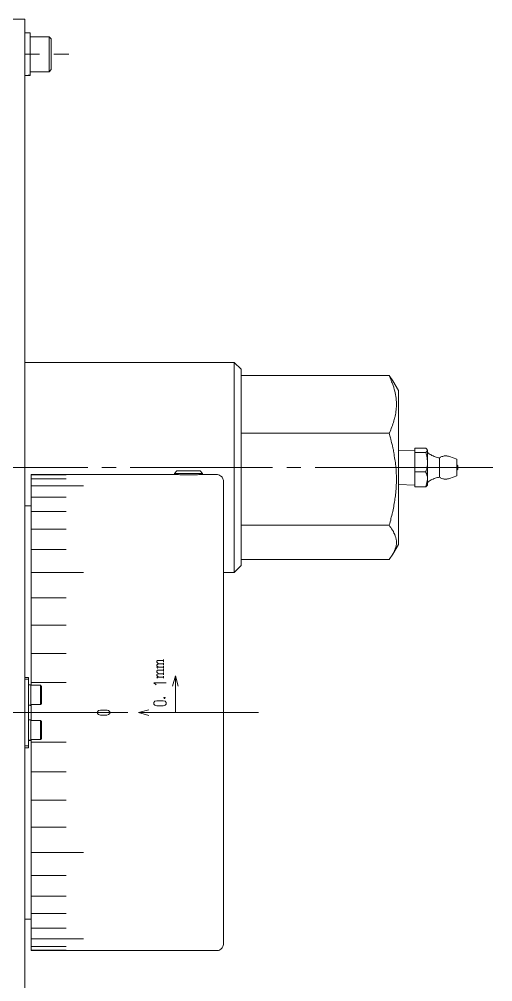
# Model space of a CAD drawing. Header units: millimetres. Extents: x 288 to 8834, y 20 to 9668.
# Drawn here: x 4008.4 to 4143.8, y 8979.9 to 9254.8 of the extents above; entities that cross this region are included whole.
import ezdxf

# ---------------------------------------------------------------- set-up
doc = ezdxf.new("R2010")
doc.units = ezdxf.units.MM
doc.layers.add('Layer1', color=7, linetype='Continuous')

# ---------------------------------------------------------------- blocks, each defined once
blk = doc.blocks.new('BLKF066')
at = {"layer": 'Layer1', "color": 7, "linetype": 'Continuous', "lineweight": 13}
for p, q in [((4065.32, 9124.69), (4065.06, 9124.78)), ((4065.58, 9124.61), (4065.32, 9124.69)), ((4065.75, 9124.52), (4065.58, 9124.61)), ((4066.01, 9124.35), (4065.75, 9124.52)), ((4066.18, 9124.18), (4066.01, 9124.35)), ((4066.35, 9124.01), (4066.18, 9124.18)), ((4066.53, 9123.83), (4066.35, 9124.01)), ((4066.61, 9123.57), (4066.53, 9123.83)), ((4066.7, 9123.32), (4066.61, 9123.57)), ((4066.78, 9123.06), (4066.7, 9123.32)), ((4066.78, 9122.8), (4066.78, 9123.06))]:
    blk.add_line(p, q, dxfattribs=at)
blk = doc.blocks.new('BLKF067')
at = {"layer": 'Layer1', "color": 7, "linetype": 'Continuous', "lineweight": 13}
for p, q in [((4065.32, 8988.89), (4065.58, 8988.98)), ((4065.58, 8988.98), (4065.75, 8989.06)), ((4065.75, 8989.06), (4066.01, 8989.24)), ((4066.01, 8989.24), (4066.18, 8989.41)), ((4066.18, 8989.41), (4066.35, 8989.58)), ((4066.35, 8989.58), (4066.53, 8989.84)), ((4066.53, 8989.84), (4066.61, 8990.01)), ((4066.61, 8990.01), (4066.7, 8990.27)), ((4066.7, 8990.27), (4066.78, 8990.53)), ((4064.8, 8988.81), (4065.06, 8988.81)), ((4065.06, 8988.81), (4065.32, 8988.89))]:
    blk.add_line(p, q, dxfattribs=at)
blk = doc.blocks.new('BLKF068')
at = {"layer": 'Layer1', "color": 7, "linetype": 'Continuous', "lineweight": 13}
for p, q in [((4052.75, 9124.78), (4053.87, 9124.78)), ((4053.87, 9124.78), (4054.3, 9124.69)), ((4054.3, 9124.69), (4059.29, 9124.69)), ((4059.29, 9124.69), (4059.72, 9124.78)), ((4059.72, 9124.78), (4060.15, 9124.78)), ((4060.15, 9124.78), (4060.24, 9124.78)), ((4060.24, 9124.78), (4060.58, 9124.78)), ((4060.58, 9124.78), (4060.67, 9124.78))]:
    blk.add_line(p, q, dxfattribs=at)
blk = doc.blocks.new('BLKF073')
at = {"layer": 'Layer1', "color": 7, "linetype": 'Continuous', "lineweight": 13}
for p, q in [((4114.58, 9109.62), (4114.32, 9109.97)), ((4114.84, 9109.28), (4114.58, 9109.62)), ((4115.09, 9108.85), (4114.84, 9109.28)), ((4115.35, 9108.5), (4115.09, 9108.85)), ((4115.52, 9108.07), (4115.35, 9108.5)), ((4115.61, 9107.99), (4115.52, 9108.07)), ((4115.78, 9107.64), (4115.61, 9107.99)), ((4115.87, 9107.21), (4115.78, 9107.64)), ((4116.04, 9106.78), (4115.87, 9107.21)), ((4116.13, 9106.27), (4116.04, 9106.78)), ((4116.04, 9104.03), (4116.13, 9104.46)), ((4116.21, 9105.84), (4116.13, 9106.27)), ((4116.13, 9104.46), (4116.21, 9104.97)), ((4116.21, 9105.75), (4116.21, 9105.84)), ((4116.21, 9105.4), (4116.21, 9105.75)), ((4116.21, 9104.97), (4116.21, 9105.4)), ((4115.18, 9102.13), (4115.44, 9102.48)), ((4115.18, 9102.05), (4115.18, 9102.13)), ((4115.44, 9102.48), (4115.61, 9102.82)), ((4115.61, 9102.82), (4115.7, 9103.08)), ((4115.7, 9103.08), (4115.78, 9103.17)), ((4115.78, 9103.17), (4115.87, 9103.6)), ((4115.87, 9103.6), (4116.04, 9104.03))]:
    blk.add_line(p, q, dxfattribs=at)
blk = doc.blocks.new('BLKF074')
at = {"layer": 'Layer1', "color": 7, "linetype": 'Continuous', "lineweight": 13}
for p, q in [((4114.23, 9152.85), (4114.15, 9153.03)), ((4114.4, 9152.42), (4114.23, 9152.85)), ((4114.58, 9152.08), (4114.4, 9152.42)), ((4114.75, 9151.65), (4114.58, 9152.08)), ((4114.84, 9151.3), (4114.75, 9151.65)), ((4115.01, 9150.96), (4114.84, 9151.3)), ((4115.18, 9150.53), (4115.01, 9150.96)), ((4115.27, 9150.18), (4115.18, 9150.53)), ((4115.44, 9149.75), (4115.27, 9150.18)), ((4115.52, 9149.41), (4115.44, 9149.75)), ((4115.61, 9149.24), (4115.52, 9149.41)), ((4115.61, 9149.15), (4115.61, 9149.24)), ((4115.78, 9148.63), (4115.61, 9149.15)), ((4115.87, 9148.12), (4115.78, 9148.63)), ((4115.95, 9147.6), (4115.87, 9148.12)), ((4116.04, 9147.08), (4115.95, 9147.6)), ((4116.13, 9146.57), (4116.04, 9147.08)), ((4116.13, 9146.05), (4116.13, 9146.57)), ((4116.21, 9145.53), (4116.13, 9146.05)), ((4116.04, 9142.78), (4116.13, 9143.29)), ((4116.13, 9143.73), (4116.21, 9144.16)), ((4116.13, 9143.29), (4116.13, 9143.73)), ((4116.21, 9145.36), (4116.21, 9145.53)), ((4116.21, 9145.1), (4116.21, 9145.36)), ((4116.21, 9144.67), (4116.21, 9145.1)), ((4116.21, 9144.16), (4116.21, 9144.67)), ((4115.52, 9140.11), (4115.61, 9140.54)), ((4115.61, 9140.54), (4115.7, 9140.88)), ((4115.7, 9140.88), (4115.78, 9141.06)), ((4115.78, 9141.06), (4115.87, 9141.49)), ((4115.87, 9141.49), (4115.95, 9141.92)), ((4115.95, 9141.92), (4116.04, 9142.35)), ((4116.04, 9142.35), (4116.04, 9142.78)), ((4114.4, 9137.09), (4114.58, 9137.53)), ((4114.58, 9137.53), (4114.75, 9137.96)), ((4114.75, 9137.96), (4114.92, 9138.39)), ((4114.92, 9138.39), (4115.09, 9138.82)), ((4115.09, 9138.82), (4115.18, 9139.25)), ((4115.18, 9139.25), (4115.35, 9139.68)), ((4115.35, 9139.68), (4115.52, 9140.11)), ((4114.15, 9136.58), (4114.23, 9136.66)), ((4114.23, 9136.23), (4114.15, 9136.58)), ((4114.23, 9136.66), (4114.4, 9137.09)), ((4114.32, 9135.8), (4114.23, 9136.23)), ((4114.49, 9135.29), (4114.32, 9135.8)), ((4114.58, 9134.86), (4114.49, 9135.29)), ((4114.75, 9134.34), (4114.58, 9134.86)), ((4114.84, 9133.91), (4114.75, 9134.34)), ((4115.01, 9133.39), (4114.84, 9133.91)), ((4115.09, 9132.96), (4115.01, 9133.39)), ((4115.18, 9132.44), (4115.09, 9132.96)), ((4115.27, 9132.01), (4115.18, 9132.44)), ((4115.35, 9131.84), (4115.27, 9132.01)), ((4115.35, 9131.5), (4115.35, 9131.84)), ((4115.52, 9131.07), (4115.35, 9131.5)), ((4115.61, 9130.55), (4115.52, 9131.07)), ((4115.61, 9130.12), (4115.61, 9130.55)), ((4115.7, 9129.6), (4115.61, 9130.12)), ((4115.78, 9129.09), (4115.7, 9129.6)), ((4115.87, 9128.66), (4115.78, 9129.09)), ((4115.95, 9128.14), (4115.87, 9128.66)), ((4115.95, 9127.71), (4115.95, 9128.14)), ((4116.04, 9127.19), (4115.95, 9127.71)), ((4116.04, 9127.02), (4116.04, 9127.19)), ((4116.04, 9126.85), (4116.04, 9127.02)), ((4116.13, 9126.33), (4116.04, 9126.85)), ((4116.13, 9125.9), (4116.13, 9126.33)), ((4116.13, 9125.47), (4116.13, 9125.9)), ((4116.13, 9125.04), (4116.13, 9125.47)), ((4116.21, 9124.52), (4116.13, 9125.04)), ((4116.21, 9124.09), (4116.21, 9124.52)), ((4116.21, 9123.66), (4116.21, 9124.09)), ((4116.21, 9123.14), (4116.21, 9123.66)), ((4116.13, 9121.85), (4116.21, 9122.28)), ((4116.13, 9121.34), (4116.13, 9121.85)), ((4116.13, 9120.91), (4116.13, 9121.34)), ((4116.13, 9120.47), (4116.13, 9120.91)), ((4116.21, 9122.71), (4116.21, 9123.14)), ((4116.21, 9122.28), (4116.21, 9122.71)), ((4115.78, 9117.81), (4115.87, 9118.24)), ((4115.87, 9118.24), (4115.95, 9118.67)), ((4115.95, 9119.1), (4116.04, 9119.53)), ((4115.95, 9118.67), (4115.95, 9119.1)), ((4116.04, 9120.22), (4116.13, 9120.47)), ((4116.04, 9120.04), (4116.04, 9120.22)), ((4116.04, 9119.53), (4116.04, 9120.04)), ((4115.35, 9115.22), (4115.44, 9115.65)), ((4115.44, 9115.65), (4115.52, 9116.08)), ((4115.52, 9116.08), (4115.61, 9116.51)), ((4115.61, 9116.51), (4115.7, 9116.94)), ((4115.7, 9116.94), (4115.78, 9117.37)), ((4115.78, 9117.37), (4115.78, 9117.81)), ((4114.66, 9112.21), (4114.75, 9112.64)), ((4114.75, 9112.64), (4114.92, 9113.07)), ((4114.92, 9113.07), (4115.01, 9113.59)), ((4115.01, 9113.67), (4115.09, 9113.84)), ((4115.01, 9113.59), (4115.01, 9113.67)), ((4115.09, 9113.84), (4115.18, 9114.27)), ((4115.18, 9114.27), (4115.27, 9114.71)), ((4115.27, 9114.71), (4115.35, 9115.22)), ((4114.15, 9110.4), (4114.32, 9110.83)), ((4114.15, 9110.31), (4114.15, 9110.4)), ((4114.32, 9110.83), (4114.4, 9111.26)), ((4114.4, 9111.26), (4114.58, 9111.78)), ((4114.58, 9111.78), (4114.66, 9112.21))]:
    blk.add_line(p, q, dxfattribs=at)
blk = doc.blocks.new('BLKF268')
at = {"layer": 'Layer1', "color": 7, "linetype": 'Continuous', "lineweight": 13}
for p, q in [((4124.82, 9125.04), (4124.65, 9125.38)), ((4124.91, 9124.52), (4124.82, 9125.04)), ((4125.08, 9124.09), (4124.91, 9124.52)), ((4125.08, 9123.4), (4125.08, 9124.09))]:
    blk.add_line(p, q, dxfattribs=at)
blk = doc.blocks.new('BLKF269')
at = {"layer": 'Layer1', "color": 7, "linetype": 'Continuous', "lineweight": 13}
for p, q in [((4124.74, 9125.99), (4124.91, 9126.42)), ((4124.91, 9126.76), (4125, 9127.19)), ((4124.91, 9126.42), (4124.91, 9126.76)), ((4125, 9127.19), (4125.08, 9127.54)), ((4125.08, 9127.54), (4125.08, 9127.97)), ((4124.65, 9125.56), (4124.74, 9125.99))]:
    blk.add_line(p, q, dxfattribs=at)
blk = doc.blocks.new('BLKF270')
at = {"layer": 'Layer1', "color": 7, "linetype": 'Continuous', "lineweight": 13}
for p, q in [((4124.82, 9130.38), (4124.74, 9130.72)), ((4124.91, 9130.03), (4124.82, 9130.38)), ((4125, 9129.6), (4124.91, 9130.03)), ((4125, 9129.17), (4125, 9129.6)), ((4125.08, 9128.74), (4125, 9129.17)), ((4125.08, 9128.31), (4125.08, 9128.74))]:
    blk.add_line(p, q, dxfattribs=at)
blk = doc.blocks.new('BLKF271')
at = {"layer": 'Layer1', "color": 7, "linetype": 'Continuous', "lineweight": 13}
for p, q in [((4126.98, 9123.66), (4126.72, 9123.49)), ((4127.32, 9123.75), (4126.98, 9123.66)), ((4127.58, 9123.83), (4127.32, 9123.75)), ((4127.92, 9123.92), (4127.58, 9123.83)), ((4128.27, 9123.92), (4127.92, 9123.92)), ((4128.53, 9124.01), (4128.27, 9123.92)), ((4125.6, 9122.89), (4125.34, 9122.71)), ((4125.86, 9123.06), (4125.6, 9122.89)), ((4126.12, 9123.23), (4125.86, 9123.06)), ((4126.37, 9123.4), (4126.12, 9123.23)), ((4126.72, 9123.49), (4126.37, 9123.4))]:
    blk.add_line(p, q, dxfattribs=at)
blk = doc.blocks.new('BLKF272')
at = {"layer": 'Layer1', "color": 7, "linetype": 'Continuous', "lineweight": 13}
for p, q in [((4125.08, 9131.15), (4125.34, 9130.89)), ((4125.34, 9130.89), (4125.6, 9130.72)), ((4125.6, 9130.72), (4125.86, 9130.55)), ((4125.86, 9130.55), (4126.12, 9130.38)), ((4126.12, 9130.38), (4126.37, 9130.21)), ((4126.37, 9130.21), (4126.72, 9130.12)), ((4126.72, 9130.12), (4126.98, 9129.95)), ((4126.98, 9129.95), (4127.32, 9129.86)), ((4127.32, 9129.86), (4127.58, 9129.78)), ((4127.58, 9129.78), (4127.92, 9129.69)), ((4127.92, 9129.69), (4128.27, 9129.6)), ((4128.27, 9129.6), (4128.53, 9129.6))]:
    blk.add_line(p, q, dxfattribs=at)
blk = doc.blocks.new('BLKF273')
at = {"layer": 'Layer1', "color": 7, "linetype": 'Continuous', "lineweight": 13}
for p, q in [((4128.96, 9129.86), (4128.79, 9129.69)), ((4129.22, 9129.95), (4128.96, 9129.86)), ((4129.47, 9129.95), (4129.22, 9129.95)), ((4129.65, 9130.03), (4129.47, 9129.95)), ((4129.91, 9130.12), (4129.65, 9130.03)), ((4130.16, 9130.12), (4129.91, 9130.12)), ((4130.42, 9130.12), (4130.16, 9130.12)), ((4130.68, 9130.12), (4130.42, 9130.12)), ((4130.85, 9130.03), (4130.68, 9130.12)), ((4131.11, 9130.03), (4130.85, 9130.03)), ((4131.37, 9129.95), (4131.11, 9130.03))]:
    blk.add_line(p, q, dxfattribs=at)
blk = doc.blocks.new('BLKF274')
at = {"layer": 'Layer1', "color": 7, "linetype": 'Continuous', "lineweight": 13}
for p, q in [((4128.96, 9123.75), (4128.79, 9123.92)), ((4129.22, 9123.66), (4128.96, 9123.75)), ((4129.47, 9123.57), (4129.22, 9123.66)), ((4131.37, 9123.66), (4131.11, 9123.57)), ((4129.65, 9123.57), (4129.47, 9123.57)), ((4129.91, 9123.49), (4129.65, 9123.57)), ((4130.16, 9123.49), (4129.91, 9123.49)), ((4130.42, 9123.49), (4130.16, 9123.49)), ((4130.68, 9123.49), (4130.42, 9123.49)), ((4130.85, 9123.57), (4130.68, 9123.49)), ((4131.11, 9123.57), (4130.85, 9123.57))]:
    blk.add_line(p, q, dxfattribs=at)
blk = doc.blocks.new('BLKF275')
at = {"layer": 'Layer1', "color": 7, "linetype": 'Continuous', "lineweight": 13}
for p, q in [((4133.61, 9127.45), (4133.61, 9127.54)), ((4133.69, 9127.36), (4133.61, 9127.45)), ((4133.78, 9127.28), (4133.69, 9127.36))]:
    blk.add_line(p, q, dxfattribs=at)
blk = doc.blocks.new('BLKF276')
at = {"layer": 'Layer1', "color": 7, "linetype": 'Continuous', "lineweight": 13}
for p, q in [((4133.52, 9125.99), (4133.52, 9126.07)), ((4133.52, 9126.07), (4133.61, 9126.07)), ((4133.61, 9126.07), (4133.61, 9126.16)), ((4133.61, 9126.16), (4133.69, 9126.16)), ((4133.69, 9126.16), (4133.69, 9126.24))]:
    blk.add_line(p, q, dxfattribs=at)
blk = doc.blocks.new('BLKF752')
at = {"layer": 'Layer1', "color": 7, "linetype": 'Continuous', "lineweight": 13}
for p, q in [((4030.7, 9057.01), (4030.7, 9056.58)), ((4030.7, 9056.58), (4031.05, 9056.23)), ((4031.56, 9057.53), (4031.05, 9057.35)), ((4031.05, 9056.23), (4031.56, 9056.06)), ((4033.46, 9057.53), (4031.56, 9057.53)), ((4031.56, 9056.06), (4033.37, 9056.06)), ((4033.37, 9056.06), (4033.89, 9056.23)), ((4033.89, 9057.35), (4033.46, 9057.53)), ((4034.23, 9057.01), (4033.89, 9057.35)), ((4033.89, 9056.23), (4034.23, 9056.58)), ((4034.23, 9056.58), (4034.23, 9057.01))]:
    blk.add_line(p, q, dxfattribs=at)
blk = doc.blocks.new('BLKF753')
at = {"layer": 'Layer1', "color": 7, "linetype": 'Continuous', "lineweight": 13}
for p, q in [((4046.89, 9059.68), (4046.89, 9059.16)), ((4046.89, 9059.16), (4047.15, 9058.9)), ((4047.67, 9060.19), (4047.15, 9060.02)), ((4047.15, 9058.9), (4047.67, 9058.73)), ((4049.56, 9060.19), (4047.67, 9060.19)), ((4047.67, 9058.73), (4049.56, 9058.73)), ((4050.08, 9060.02), (4049.56, 9060.19)), ((4049.56, 9058.73), (4050.08, 9058.9)), ((4050.42, 9059.68), (4050.08, 9060.02)), ((4050.08, 9058.9), (4050.42, 9059.16)), ((4050.42, 9059.16), (4050.42, 9059.68))]:
    blk.add_line(p, q, dxfattribs=at)
blk = doc.blocks.new('BLKF754')
at = {"layer": 'Layer1', "color": 7, "linetype": 'Continuous', "lineweight": 13}
for p, q in [((4049.82, 9061.14), (4049.73, 9061.06)), ((4049.73, 9061.06), (4049.73, 9060.97)), ((4049.73, 9060.97), (4049.82, 9060.8)), ((4049.99, 9061.14), (4049.82, 9061.14)), ((4049.82, 9060.8), (4049.99, 9060.8)), ((4050.08, 9061.06), (4049.99, 9061.14)), ((4050.08, 9060.97), (4050.08, 9061.06))]:
    blk.add_line(p, q, dxfattribs=at)
blk = doc.blocks.new('BLKF755')
at = {"layer": 'Layer1', "color": 7, "linetype": 'Continuous', "lineweight": 13}
for p, q in [((4047.75, 9067.69), (4048.18, 9067.86)), ((4047.75, 9067.34), (4047.75, 9067.69)), ((4048.18, 9066.91), (4047.75, 9067.34))]:
    blk.add_line(p, q, dxfattribs=at)
blk = doc.blocks.new('BLKF756')
at = {"layer": 'Layer1', "color": 7, "linetype": 'Continuous', "lineweight": 13}
for p, q in [((4047.92, 9068.89), (4047.75, 9068.63)), ((4049.65, 9068.89), (4047.92, 9068.89)), ((4047.75, 9068.63), (4047.75, 9068.38))]:
    blk.add_line(p, q, dxfattribs=at)
blk = doc.blocks.new('BLKF757')
at = {"layer": 'Layer1', "color": 7, "linetype": 'Continuous', "lineweight": 13}
for p, q in [((4047.75, 9070.44), (4048.18, 9070.7)), ((4047.75, 9070.18), (4047.75, 9070.44)), ((4048.18, 9069.75), (4047.75, 9070.18))]:
    blk.add_line(p, q, dxfattribs=at)
blk = doc.blocks.new('BLKF758')
at = {"layer": 'Layer1', "color": 7, "linetype": 'Continuous', "lineweight": 13}
for p, q in [((4047.92, 9071.65), (4047.75, 9071.48)), ((4047.75, 9071.48), (4047.75, 9071.22)), ((4049.65, 9071.65), (4047.92, 9071.65))]:
    blk.add_line(p, q, dxfattribs=at)
blk = doc.blocks.new('BLKF026')
at = {"layer": 'Layer1', "color": 7, "linetype": 'Continuous', "lineweight": 13}
for p, q in [((4009.95, 9254.81), (3891.8, 9254.81)), ((4009.95, 9254.81), (4009.95, 8858.77)), ((4011.5, 9250.94), (4009.95, 9250.94)), ((4011.5, 9238.71), (4011.5, 9250.94)), ((4016.92, 9249.82), (4011.5, 9249.82)), ((4017.53, 9249.22), (4016.92, 9249.82)), ((4016.92, 9249.82), (4016.92, 9239.83)), ((4017.53, 9249.22), (4017.53, 9240.43)), ((4014.17, 9244.82), (4010.12, 9244.82)), ((4022.52, 9244.82), (4018.22, 9244.82)), ((4011.5, 9239.83), (4016.92, 9239.83)), ((4016.92, 9239.83), (4017.53, 9240.43)), ((4009.95, 9238.71), (4010.9, 9238.71)), ((4010.72, 9238.71), (4011.5, 9238.71)), ((4010.9, 9238.71), (4010.98, 9238.8)), ((4010.98, 9238.8), (4011.5, 9238.8)), ((4069.8, 9156.81), (4009.95, 9156.81)), ((4071.78, 9154.83), (4069.8, 9156.81)), ((4069.8, 9156.81), (4069.8, 9096.79)), ((4071.78, 9098.77), (4071.78, 9154.83)), ((4071.78, 9153.03), (4114.15, 9153.03)), ((4114.15, 9153.03), (4115.18, 9151.56)), ((4116.82, 9148.81), (4115.18, 9151.56)), ((4116.82, 9104.8), (4116.82, 9148.81)), ((4071.78, 9136.58), (4114.15, 9136.58)), ((4121.47, 9132.27), (4124.65, 9132.27)), ((4121.47, 9132.27), (4121.47, 9121.25)), ((4125, 9131.93), (4124.65, 9132.27)), ((4125.08, 9131.76), (4125, 9131.93)), ((4125.08, 9131.76), (4125, 9131.93)), ((4121.47, 9131.76), (4116.82, 9131.67)), ((4121.47, 9131.07), (4124.65, 9131.07)), ((4124.65, 9131.07), (4125.08, 9131.67)), ((4124.74, 9130.72), (4124.65, 9131.07)), ((4125.08, 9131.67), (4125.08, 9131.76)), ((4125.08, 9131.76), (4125.08, 9131.67)), ((4125.08, 9121.77), (4125.08, 9131.67)), ((4128.79, 9129.69), (4128.53, 9129.6)), ((4128.53, 9129.6), (4128.53, 9124.01)), ((4131.37, 9129.95), (4133.52, 9129.17)), ((4133.52, 9129.17), (4133.52, 9124.44)), ((3987.21, 9126.76), (4027.95, 9126.76)), ((4031.99, 9126.76), (4036.04, 9126.76)), ((4040.09, 9126.76), (4080.82, 9126.76)), ((4084.87, 9126.76), (4088.91, 9126.76)), ((4092.96, 9126.76), (4143.77, 9126.76)), ((4125.08, 9127.97), (4125.08, 9128.31)), ((4133.61, 9127.54), (4133.52, 9127.54)), ((4133.78, 9127.28), (4133.78, 9126.33)), ((4011.76, 9124.78), (4011.76, 9064.59)), ((4052.75, 9124.78), (4011.76, 9124.78)), ((4021.75, 9124.69), (4011.76, 9124.69)), ((4021.75, 9124.69), (4011.76, 9124.69)), ((4053.44, 9125.81), (4052.75, 9125.12)), ((4052.75, 9125.12), (4052.75, 9124.78)), ((4060.76, 9125.12), (4052.75, 9125.12)), ((4060.07, 9125.81), (4053.44, 9125.81)), ((4060.76, 9125.12), (4060.07, 9125.81)), ((4060.67, 9124.78), (4060.76, 9124.78)), ((4060.76, 9124.78), (4060.76, 9125.12)), ((4064.8, 9124.78), (4060.76, 9124.78)), ((4065.06, 9124.78), (4064.8, 9124.78)), ((4121.47, 9125.56), (4124.65, 9125.56)), ((4124.65, 9125.38), (4124.65, 9125.56)), ((4128.79, 9123.92), (4128.53, 9124.01)), ((4133.52, 9124.44), (4131.37, 9123.66)), ((4133.69, 9126.24), (4133.78, 9126.33)), ((4021.75, 9123.57), (4011.76, 9123.57)), ((4021.75, 9123.57), (4011.76, 9123.57)), ((4011.76, 9121.51), (4024.76, 9121.51)), ((4026.74, 9121.51), (4011.76, 9121.51)), ((4066.78, 9122.8), (4066.78, 8990.79)), ((4116.82, 9121.94), (4121.47, 9121.77)), ((4121.47, 9121.25), (4124.65, 9121.25)), ((4124.65, 9121.25), (4125.08, 9123.4)), ((4125, 9121.68), (4124.65, 9121.25)), ((4125, 9121.68), (4125.08, 9121.77)), ((4125.34, 9122.71), (4125.08, 9122.46)), ((4021.75, 9118.32), (4011.76, 9118.32)), ((4021.75, 9118.32), (4011.76, 9118.32)), ((4011.76, 9115.82), (4009.95, 9115.82)), ((4021.75, 9114.19), (4011.76, 9114.19)), ((4021.75, 9114.19), (4011.76, 9114.19)), ((4071.78, 9110.31), (4114.15, 9110.31)), ((4114.32, 9109.97), (4114.15, 9110.31)), ((4021.75, 9109.19), (4011.76, 9109.19)), ((4021.75, 9109.19), (4011.76, 9109.19)), ((4115.18, 9102.05), (4116.82, 9104.8)), ((4021.75, 9103.34), (4011.76, 9103.34)), ((4021.75, 9103.34), (4011.76, 9103.34)), ((4114.15, 9100.5), (4115.18, 9102.05)), ((4071.78, 9100.5), (4114.15, 9100.5)), ((4026.74, 9096.79), (4011.76, 9096.79)), ((4011.76, 9096.79), (4024.76, 9096.79)), ((4066.78, 9096.79), (4069.8, 9096.79)), ((4069.8, 9096.79), (4071.78, 9098.77)), ((4021.75, 9089.56), (4011.76, 9089.56)), ((4021.75, 9089.56), (4011.76, 9089.56)), ((4021.75, 9081.81), (4011.76, 9081.81)), ((4021.75, 9081.81), (4011.76, 9081.81)), ((4021.75, 9073.71), (4011.76, 9073.71)), ((4021.75, 9073.71), (4011.76, 9073.71)), ((4049.65, 9071.3), (4049.65, 9071.91)), ((4047.75, 9071.22), (4048.18, 9070.7)), ((4049.65, 9069.75), (4047.75, 9069.75)), ((4047.75, 9069.75), (4047.92, 9069.41)), ((4048.18, 9070.7), (4049.65, 9070.7)), ((4049.65, 9070.96), (4049.65, 9070.36)), ((4049.65, 9069.41), (4049.65, 9070.01)), ((4049.65, 9068.55), (4049.65, 9069.15)), ((4009.95, 9066.83), (4010.98, 9066.83)), ((4010.98, 9066.31), (4009.95, 9066.31)), ((4010.98, 9066.83), (4010.98, 9046.76)), ((4047.75, 9068.38), (4048.18, 9067.86)), ((4049.65, 9066.91), (4047.75, 9066.91)), ((4047.75, 9066.91), (4047.92, 9066.65)), ((4048.18, 9067.86), (4049.65, 9067.86)), ((4049.65, 9068.2), (4049.65, 9067.6)), ((4049.65, 9066.65), (4049.65, 9067.17)), ((4052.14, 9064.33), (4053.01, 9067.26)), ((4053.01, 9067.26), (4053.78, 9064.33)), ((4053.01, 9067.26), (4053.01, 9056.84)), ((4011.67, 9064.76), (4010.98, 9064.76)), ((4011.67, 9058.9), (4011.67, 9064.76)), ((4014.43, 9064.59), (4011.67, 9064.59)), ((4021.75, 9065.36), (4011.76, 9065.36)), ((4021.75, 9065.36), (4011.76, 9065.36)), ((4014.43, 9064.59), (4014.43, 9059.08)), ((4014.68, 9064.24), (4014.43, 9064.59)), ((4014.68, 9064.24), (4014.68, 9059.33)), ((4046.89, 9065.28), (4047.49, 9064.76)), ((4046.89, 9065.28), (4050.42, 9065.28)), ((4050.08, 9060.88), (4049.82, 9061.06)), ((4049.82, 9060.88), (4050.08, 9061.06)), ((4049.99, 9060.8), (4050.08, 9060.97)), ((4010.98, 9058.82), (4011.07, 9058.82)), ((4011.07, 9058.82), (4011.15, 9058.9)), ((4011.15, 9058.9), (4011.67, 9058.9)), ((4011.33, 9058.9), (4011.5, 9058.9)), ((4011.5, 9058.9), (4011.58, 9058.82)), ((4011.58, 9058.82), (4011.67, 9058.82)), ((4011.67, 9059.08), (4014.43, 9059.08)), ((4011.76, 9059.08), (4011.76, 9054.51)), ((4014.43, 9059.08), (4014.68, 9059.33)), ((4047.15, 9060.02), (4046.89, 9059.68)), ((3998.75, 9056.84), (4039.4, 9056.84)), ((4011.76, 9056.84), (4024.76, 9056.84)), ((4026.74, 9056.84), (4011.76, 9056.84)), ((4031.05, 9057.35), (4030.7, 9057.01)), ((4042.5, 9056.84), (4045.43, 9057.61)), ((4045.43, 9055.98), (4042.5, 9056.84)), ((4042.5, 9056.84), (4053.01, 9056.84)), ((4043.53, 9056.84), (4047.58, 9056.84)), ((4051.63, 9056.84), (4076.77, 9056.84)), ((4011.67, 9054.77), (4010.98, 9054.77)), ((4011.67, 9048.91), (4011.67, 9054.77)), ((4014.43, 9054.51), (4011.67, 9054.51)), ((4014.43, 9054.51), (4014.43, 9049.09)), ((4014.68, 9054.25), (4014.43, 9054.51)), ((4014.68, 9054.25), (4014.68, 9049.34)), ((4009.95, 9047.28), (4010.98, 9047.28)), ((4010.98, 9046.76), (4009.95, 9046.76)), ((4010.98, 9048.83), (4011.24, 9048.83)), ((4011.24, 9048.83), (4011.33, 9048.91)), ((4011.33, 9048.91), (4011.67, 9048.91)), ((4011.33, 9048.91), (4011.33, 9048.83)), ((4011.33, 9048.83), (4011.67, 9048.83)), ((4011.67, 9049.09), (4014.43, 9049.09)), ((4011.76, 9049.09), (4011.76, 8988.81)), ((4021.75, 9048.31), (4011.76, 9048.31)), ((4021.75, 9048.31), (4011.76, 9048.31)), ((4014.43, 9049.09), (4014.68, 9049.34)), ((4021.75, 9039.87), (4011.76, 9039.87)), ((4021.75, 9039.87), (4011.76, 9039.87)), ((4021.75, 9031.78), (4011.76, 9031.78)), ((4021.75, 9031.78), (4011.76, 9031.78)), ((4021.75, 9024.03), (4011.76, 9024.03)), ((4021.75, 9024.03), (4011.76, 9024.03)), ((4026.74, 9016.79), (4011.76, 9016.79)), ((4011.76, 9016.79), (4024.76, 9016.79)), ((4021.75, 9010.25), (4011.76, 9010.25)), ((4021.75, 9010.25), (4011.76, 9010.25)), ((4021.75, 9004.39), (4011.76, 9004.39)), ((4021.75, 9004.39), (4011.76, 9004.39)), ((4009.95, 8997.76), (4011.76, 8997.76)), ((4021.75, 8999.4), (4011.76, 8999.4)), ((4021.75, 8999.4), (4011.76, 8999.4)), ((4021.75, 8995.26), (4011.76, 8995.26)), ((4021.75, 8995.26), (4011.76, 8995.26)), ((4026.74, 8992.16), (4011.76, 8992.16)), ((4011.76, 8992.16), (4024.76, 8992.16)), ((4021.75, 8990.01), (4011.76, 8990.01)), ((4021.75, 8990.01), (4011.76, 8990.01)), ((4021.75, 8988.98), (4011.76, 8988.98)), ((4021.75, 8988.98), (4011.76, 8988.98)), ((4066.78, 8990.53), (4066.78, 8990.79)), ((4011.76, 8988.81), (4064.8, 8988.81))]:
    blk.add_line(p, q, dxfattribs=at)
for name in ['BLKF074', 'BLKF270', 'BLKF272', 'BLKF273', 'BLKF269', 'BLKF275', 'BLKF068', 'BLKF066', 'BLKF268', 'BLKF271', 'BLKF274', 'BLKF276', 'BLKF073', 'BLKF758', 'BLKF757', 'BLKF756', 'BLKF755', 'BLKF754', 'BLKF753', 'BLKF752', 'BLKF067']:
    blk.add_blockref(name, (0, 0), dxfattribs=at)

msp = doc.modelspace()

# ---------------------------------------------------------------- block references
at = {"layer": 'Layer1', "color": 7, "linetype": 'Continuous', "lineweight": 13}
msp.add_blockref('BLKF026', (0, 0), dxfattribs=at)

doc.saveas('drawing.dxf')
